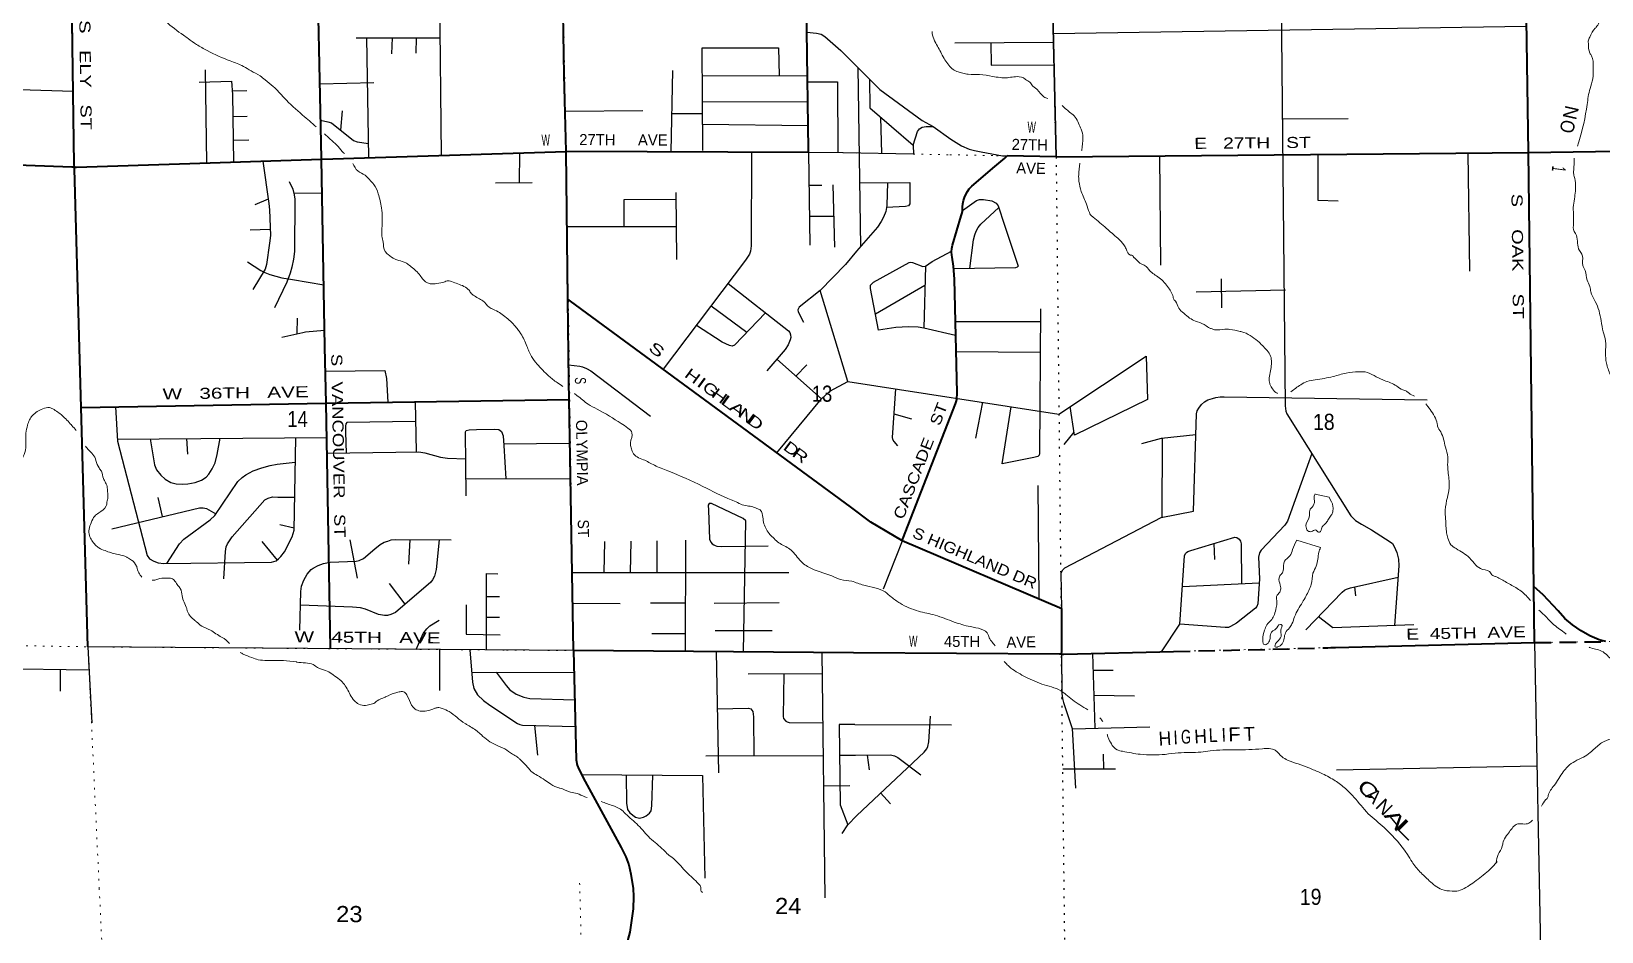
# Model space of a CAD drawing. Header units: feet. Extents: x 245918 to 509309, y -547785 to -360805.
# Drawn here: x 467288 to 484323, y -485445 to -475670 of the extents above; entities that cross this region are included whole.
import ezdxf
from ezdxf.enums import TextEntityAlignment as Align

# ---------------------------------------------------------------- set-up
doc = ezdxf.new("R2010")
doc.units = ezdxf.units.FT
doc.header["$LTSCALE"] = 60
doc.linetypes.add('DOTTED', pattern=[1.5, 0.3, -1.2])
doc.linetypes.add('MEDIUM_DASHED', pattern=[4.5, 3, -1.5])
for name, color, linetype, lineweight in [('26', 7, 'Continuous', 40), ('27', 7, 'Continuous', 13), ('29', 7, 'Continuous', 25), ('39', 7, 'Continuous', 13), ('53', 7, 'DOTTED', 40), ('6', 7, 'DOTTED', 25), ('7', 7, 'DOTTED', 13)]:
    doc.layers.add(name, color=color, linetype=linetype, lineweight=lineweight)
doc.layers.add('30', color=7, linetype='Continuous')
doc.layers.add('41', color=7, linetype='Continuous')

msp = doc.modelspace()

# ---------------------------------------------------------------- linework, layer by layer
at = {"layer": '26'}
for p, q in [((470435.34, -477059.11), (470435.19, -477051.2)), ((470435.36, -477059.11), (470435.19, -477051.2)), ((470435.34, -477059.11), (470435.36, -477059.11)), ((470435.38, -477060.22), (470435.36, -477059.11)), ((478405.17, -477032.47), (477875.35, -477022.25)), ((478405.17, -477032.47), (483530.73, -476985.19)), ((483596.38, -482306.1), (483530.73, -476985.19)), ((467901.13, -482352.29), (467827.83, -479752.17)), ((470534.22, -482367.94), (470484.68, -479708.58)), ((481435.07, -482361.25), (483595.61, -482306.1))]:
    msp.add_line(p, q, dxfattribs=at)
for points in [[(473089.14, -476974.26), (473089.11, -476971.89), (473068.27, -476145.14), (473040.54, -474348.09)], [(475718.13, -476986.28), (475717.67, -476953.44), (475681.99, -474370.48)], [(483530.73, -476985.19), (483490.06, -474337.08), (483489.71, -474314.1)], [(467754.32, -477144.83), (467753.16, -477115.07), (467728.62, -475306.75), (467717.92, -474478.92)], [(470435.19, -477051.2), (470381.18, -474498.07), (470379.4, -474414.19)], [(467754.32, -477144.83), (467728.5, -477143.9), (463452.74, -476989.57), (463451.99, -476989.52), (463429.92, -476986.83), (463408.24, -476981.86), (463387.21, -476974.64), (463367.04, -476965.27), (463355.19, -476958.17), (463347.97, -476953.84), (463315.8, -476927.09)], [(483530.73, -476985.19), (485707.23, -476953)], [(467754.32, -477144.83), (467778.5, -477144.06), (469007.78, -477104.75), (470435.34, -477059.11)], [(470484.68, -479708.58), (470473.25, -479094.76), (470435.34, -477059.11)], [(470435.36, -477059.11), (470442.74, -477058.87), (473089.14, -476974.26)], [(475718.13, -476986.28), (473094.65, -476974.08), (473089.14, -476974.26)], [(476172.75, -480833.66), (473137.95, -478598.75), (473108.25, -478576.88), (473089.14, -476974.26)], [(476734.63, -481201.18), (476743.01, -481179.64), (477312.59, -479715.69), (477322.36, -479690.6), (477326.7, -479665.69), (477329.01, -479650.44), (477329.34, -479643.25), (477330.46, -479618.54), (477329.87, -479593.25), (477301.07, -478360.49), (477291.32, -478220.66), (477275.64, -478122.86), (477272.84, -478099.92), (477271.54, -478063.49), (477274.06, -478027.12), (477280.36, -477991.21), (477376.05, -477673.01), (477383.03, -477650.29), (477387.84, -477626.05), (477390.09, -477601.44), (477389.75, -477576.73), (477393.17, -477541.53), (477400.24, -477506.88), (477410.9, -477473.16), (477425.03, -477440.74), (477442.46, -477409.98), (477463.02, -477381.2), (477486.47, -477354.73), (477491.08, -477350.14), (477741.7, -477136.29), (477848.1, -477045.5), (477875.35, -477022.25)], [(467827.83, -479752.17), (467754.89, -477165.07), (467754.32, -477144.83)], [(473122.25, -479665.31), (473118.98, -479476.48), (473108.25, -478576.88)], [(467827.83, -479752.17), (470484.68, -479708.58), (473122.25, -479665.31)], [(476205.45, -482418.13), (473169.46, -482392.98), (473122.25, -479665.31)], [(476734.63, -481201.18), (476730.98, -481199.63), (476394.82, -480997.87), (476172.75, -480833.66)], [(478463.49, -482431.76), (478465.57, -482398.65), (478465.57, -481939.42), (476734.63, -481201.18)], [(484367.92, -482295.69), (484297.71, -482274.84), (484196.03, -482231.87), (484099.4, -482178.5), (484008.88, -482115.33), (483925.45, -482043.03), (483850.04, -481962.42), (483689.33, -481789.42), (483588.88, -481697.95)], [(473169.46, -482392.98), (473198.33, -483578.76), (473209.17, -483635.8), (473227.34, -483681.21), (473295.85, -483815.99), (473685.78, -484530.31), (473736.67, -484630.89), (473769.64, -484719.19), (473792.83, -484819.74), (473817.94, -484974.93), (473820.96, -485063.54), (473815.7, -485196.88), (473781.9, -485449.34), (473695.98, -485759.63), (473661.97, -485860.97), (473374.09, -486501.61), (473319.86, -486589.95), (473245.49, -486677.28), (472423.99, -487362.63), (472312.82, -487498.57), (472232.53, -487640.7), (472176.94, -487782.82), (472156.89, -487864.92)], [(478463.49, -482431.76), (478490.57, -482431.14), (479678.33, -482403.88)], [(481326.88, -482363.59), (481351.88, -482363.05), (481435.07, -482361.25)], [(478463.49, -482431.76), (478440.57, -482431.62), (476205.45, -482418.13)]]:
    msp.add_lwpolyline(points, dxfattribs=at)
at = {"layer": '26', "lineweight": 35}
for points in [[(478405.17, -477032.47), (478387.36, -476248.2), (478345.2, -474391.36)], [(481435.07, -482361.25), (481385.07, -482360.98), (481351.88, -482361.69), (481326.88, -482363.59)]]:
    msp.add_lwpolyline(points, dxfattribs=at)
at = {"layer": '29'}
for p, q in [((471630.07, -467795.58), (471735.38, -477017.54)), ((470811.02, -475740.55), (471720.78, -475738.97)), ((470949.11, -477041.29), (470926.81, -475740.35)), ((471200.6, -475739.87), (471195.92, -475914.32)), ((471462.85, -475739.42), (471458.43, -475907.58)), ((478374.74, -475692.42), (483509.68, -475614.89)), ((477305.55, -475793.08), (478376.84, -475789.06)), ((469191.26, -477098.88), (469176.95, -476088.15)), ((474242.79, -476094.9), (474226.9, -476979.35)), ((476255.41, -476063), (476281.96, -478008.99)), ((466333.67, -476275.31), (467744.42, -476319.87)), ((470418.04, -476240.26), (471002.95, -476224.12)), ((474567.21, -476152.35), (475706.56, -476148.91)), ((475707.53, -476219.47), (476032, -476218.49)), ((476032, -476218.49), (476036.82, -476987.62)), ((469466.35, -476313.98), (469624.22, -476311.67)), ((474568.96, -476430.55), (475710.51, -476435.17)), ((469472.73, -476594.44), (469630.95, -476590.04)), ((470644.55, -476743.84), (470664.89, -476534.41)), ((473078.14, -476536.75), (473921.44, -476529.88)), ((474234.38, -476563.13), (474563.82, -476562.67)), ((476499.06, -476601), (476510.54, -476995.91)), ((480870.1, -476620.08), (481573.43, -476614.96)), ((474570.5, -476676.59), (475714.05, -476691.1)), ((469476.84, -476850.59), (469648.9, -476845.97)), ((472582.54, -476990.46), (472578.41, -477314.56)), ((476093.39, -476987.86), (475718.13, -476986.28)), ((475718.13, -476986.28), (475733.81, -477990.87)), ((476857.55, -477002.61), (476093.39, -476987.86)), ((479525.94, -477022.13), (479537.25, -478209.67)), ((482871.37, -476991.27), (482890.66, -478273.89)), ((470133.74, -477423.08), (470442.19, -477426.82)), ((472719.4, -477312.9), (472323.93, -477317.55)), ((474281.01, -477420.66), (474285.47, -478148.27)), ((475723.65, -477339.83), (475861.7, -477339.83)), ((475982.56, -477337.27), (476000.4, -478014.19)), ((469857.5, -477491.59), (469713, -477555.02)), ((473098.86, -477789.44), (474283.27, -477789.87)), ((475728.91, -477676.73), (475991.48, -477675.82)), ((469878.54, -477821.47), (469661.02, -477827.67)), ((476987.2, -478218.83), (476970.65, -478893.81)), ((476144.61, -479469.87), (475844.39, -478482.61)), ((476445.27, -478738.54), (476982.13, -478425.81)), ((480892.74, -478480.69), (479924.47, -478501.27)), ((480201.45, -478672.45), (480200.26, -478357.59)), ((474662.59, -478650.85), (475051.35, -478935.58)), ((470172.75, -478952.2), (470175.98, -478784.28)), ((477311.81, -478820.36), (478233.73, -478819.17)), ((477319.39, -479144.78), (478231.61, -479152.66)), ((475375.17, -479230.85), (475861.6, -479660.7)), ((475581.34, -479413.04), (475702.22, -479291.69)), ((471451.74, -479692.72), (471461.44, -480233.02)), ((476644.59, -479824.14), (476835.14, -479878.67)), ((477606.49, -479697.1), (477531.29, -480085.82)), ((478598.7, -480021.9), (478490.32, -480156.35)), ((468219.92, -480097.31), (470491.58, -480078.79)), ((468970.67, -480091.19), (468980.4, -480259.26)), ((472413.56, -480147.23), (473123.26, -480139.32)), ((479556.15, -480944.92), (479559.81, -480085.51)), ((472003.53, -480529.96), (473137.1, -480523.56)), ((478208.14, -480602.38), (478217.14, -481833.47)), ((468661.27, -480730.25), (468708.71, -480938.86)), ((469983.24, -481023.73), (470139.11, -481059.67)), ((469789.56, -481209.46), (469955.04, -481409.71)), ((470741.76, -481189.69), (470821.91, -481607.39)), ((471395.5, -481187.37), (471379.63, -481454.72)), ((473504.7, -481207.93), (473498.17, -481546.16)), ((473789.65, -481203.44), (473782.99, -481546.27)), ((474073.45, -481201.19), (474074.26, -481546.38)), ((474385.59, -481194.44), (474381.7, -482403.02)), ((476733.28, -481204.64), (476530.56, -481725.67)), ((480115.05, -481230.62), (480124.34, -481403.4)), ((473154.8, -481546.03), (475504.95, -481546.92)), ((471170.21, -481666.6), (471340.72, -481889.9)), ((479775.91, -481697.59), (480608.85, -481656.81)), ((481640.98, -481702.11), (481651.37, -481800.4)), ((472226.33, -481806.38), (472367.15, -481807.33)), ((473160.55, -481877.97), (473674.09, -481883.67)), ((474004.62, -481875.69), (474383.1, -481874.69)), ((474696.51, -481878.06), (475400.28, -481872.32)), ((472225.53, -482029.62), (472365.37, -482029.17)), ((474020.62, -482207.84), (474382.33, -482207.02)), ((474706.32, -482174.22), (475325.45, -482175.51)), ((467901.13, -482352.29), (467944.83, -483179.04)), ((471715.64, -482381.75), (471714.28, -482827.14)), ((474716.77, -482405.8), (474741.84, -483719.23)), ((483596.38, -482306.1), (483698.67, -487647.66)), ((467914.61, -482607.27), (465233.24, -482559.71)), ((475865, -482415.31), (475897.5, -485076.96)), ((478798.78, -482424.07), (478826.52, -483235.68)), ((467601.19, -482601.71), (467601.55, -482833.32)), ((472063.97, -482626.28), (473175.25, -482630.71)), ((475065.15, -482645.7), (475867.78, -482643.1)), ((478805.02, -482606.59), (479025.06, -482606.99)), ((478814.25, -482876.85), (479254.92, -482885.92)), ((472747.99, -483205.96), (472778.35, -483529.06)), ((476221.48, -483194.79), (477270.75, -483198.73)), ((478581.12, -483242.26), (479422.44, -483219.69)), ((474603.5, -483534.2), (475878.63, -483531.78)), ((476054.43, -483529.22), (476228.38, -483529.22)), ((476354.75, -483528.43), (476377.13, -483686.29)), ((478914.6, -483518.28), (478920.43, -483677.72)), ((478477.76, -483677.91), (479049.73, -483677.66)), ((481445.81, -483686.63), (483622, -483643.72)), ((475882.64, -483860.06), (476166.22, -483857.75)), ((476499.62, -483937.95), (476610.11, -484058.85))]:
    msp.add_line(p, q, dxfattribs=at)
for points in [[(480810.09, -471687.96), (480890.84, -479734.23), (480898.99, -479793.33), (480909.08, -479823.24), (481601.62, -480928.46), (481651.52, -480981.45), (481719.75, -481022.21), (481825.8, -481081.68), (482029.41, -481210.79), (482052.74, -481232.12), (482073.1, -481262.69), (482099.65, -481329.16), (482117.91, -481399.23), (482124.77, -481472.64), (482076.87, -482120.6)], [(475700.04, -475677.26), (475806.07, -475689.67), (475857.2, -475701.64), (475897.44, -475725.59), (476070.51, -475878.94)], [(474572.3, -476964.94), (474565.31, -475848.06), (475394.99, -475849.22), (475402.33, -476149.83)], [(476070.51, -475878.94), (476492.93, -476299.45), (476953.38, -476639.29), (477072.16, -476704.36), (477261.81, -476840.48), (477379.09, -476913.2), (477462.9, -476948.02), (477519.05, -476964.79), (477590.26, -476979.53), (477822.04, -477021.22), (477875.35, -477022.25)], [(477696.97, -475791.61), (477701.98, -476037.31), (478382.44, -476034.75)], [(469108.2, -476220.82), (469460.03, -476209.95), (469468.9, -476356), (469480.68, -477089.63)], [(476381.88, -476188.91), (476383.82, -476501.97), (476853.56, -476905.63), (476857.55, -477002.61)], [(470426.39, -476635.3), (470502.61, -476650.66), (470542.43, -476663.51), (470784.19, -476853.7), (470821.22, -476870.67), (470946.47, -476887)], [(476853.56, -476905.63), (476902.73, -476758.41), (476923.42, -476728), (476951.84, -476709.27), (476993.58, -476701.9), (477069.68, -476703)], [(469799.58, -477079.44), (469863.99, -477537.77), (469869.9, -477607.02), (469881.12, -477885.4), (469872.65, -477968.06), (469838.49, -478201.94), (469822.74, -478252.71), (469688.92, -478471.98)], [(475101.31, -476983.41), (475095.7, -477999.55), (475089.87, -478058.23), (475078.65, -478087.41), (475037.02, -478154.16), (474143.59, -479339.33)], [(481244.75, -477006.28), (481243.85, -477501.57), (481464.59, -477510.19)], [(470083.18, -477299.79), (470123.44, -477384.77), (470139.76, -477445.45), (470145.88, -477490.28), (470141.39, -478060.5), (470130.21, -478142.11), (470113.34, -478228.87), (470095.39, -478296.22), (470058.22, -478392.91), (469924.77, -478672.23)], [(476576.85, -477312.12), (476566.98, -477560.3), (476557.73, -477626.93), (476533.18, -477688.36), (476508.62, -477735.04), (476466.54, -477796.64), (476241.29, -478055.78), (476118.45, -478201.98)], [(476272.47, -477313.25), (476819.24, -477311.22), (476819.14, -477542.65), (476803.28, -477565.51), (476770.04, -477571.76), (476566.13, -477581.68)], [(473718.71, -477789.67), (473720.09, -477496.98), (474281.45, -477492.41)], [(477389.82, -477616.06), (477539.93, -477506.55), (477574.36, -477494.07), (477616.05, -477494.27), (477709.36, -477511.47), (477756.14, -477534.02), (477778.11, -477563.06), (477846.65, -477774.1), (477995.13, -478218.96), (477984.37, -478231.34), (477964.73, -478236.25), (477295.46, -478246.5)], [(477470.31, -478243.82), (477510.4, -477931.72), (477522.74, -477877.55), (477537.47, -477840.69), (477559.57, -477798.93), (477588.38, -477761.91), (477784.41, -477582.45)], [(477315.33, -478970.9), (476968.62, -478891.86), (476907.64, -478881.18), (476804.51, -478878.73), (476667, -478886.1), (476479.95, -478914.79), (476390.97, -478462.6), (476391.99, -478426.66), (476406.72, -478409.46), (476425.32, -478393.8), (476810.57, -478179.1), (476829.06, -478176.05), (476846.25, -478180.97), (476960.63, -478223.77), (476988.67, -478217.82), (477058.92, -478169.55), (477271.34, -478057.94)], [(469633.36, -478172.18), (469775.67, -478267.04), (469820.97, -478288.75), (469875.51, -478309.69), (470005.64, -478345.61), (470119.67, -478364.39), (470460.75, -478423.8)], [(476118.45, -478201.98), (475844.39, -478482.61), (475616.79, -478665.86), (475602.55, -478693.55), (475607.04, -478716), (475665.51, -478825.6)], [(474845.69, -478407.97), (475501.09, -478921.02), (475515.04, -478938.26), (475524.02, -478965.2), (475528.51, -478994.38), (475519.61, -479020.95), (475499.34, -479072.95), (475466.58, -479125.47), (475267.22, -479355.29)], [(475251.57, -478725.7), (474915.57, -479077.92), (474889.05, -479086.42), (474863.25, -479081.94), (474782.48, -479046.02), (474503.52, -478861.87)], [(478234.6, -478681.75), (478224.6, -480255.01), (478220.35, -480270.19), (478206.09, -480284.45), (478163.99, -480298.52), (477819.77, -480364.96), (477916.76, -479745.33)], [(470006.3, -478991.84), (470232.61, -478937.95), (470262.54, -478933.79), (470469.9, -478914.64)], [(473116.76, -479290.15), (473237.7, -479306.43), (473266.87, -479313.17), (473308.73, -479329.22), (473356.61, -479355.82), (474003.86, -479847.99)], [(476144.61, -479469.87), (478433.42, -479825.64), (479380.81, -479196.12), (479397.43, -479666.02), (478603.55, -480055.64), (478558.51, -479742.52)], [(470478.2, -479360.36), (471123.91, -479353.04), (471142.34, -479438.96), (471155.22, -479697.58)], [(475375.09, -480246.24), (475861.6, -479660.7), (475950.08, -479577.82), (476144.61, -479469.87)], [(476663.49, -479550.52), (476627.06, -480077.87), (476629.75, -480099), (476642.99, -480122.44), (476684.75, -480168.53)], [(478465.57, -481939.42), (478460.68, -481547.99), (478476.98, -481515.39), (478501.41, -481495.01), (479543.74, -480947.27), (479895.9, -480880.64), (479927.54, -479823.18), (479936.73, -479791.28), (479953.53, -479762.74), (479982.56, -479723.01), (480013.11, -479693.46), (480051.8, -479672.06), (480100.17, -479656.77), (480139.38, -479645.57), (480185.63, -479638.77)], [(480185.63, -479638.77), (480228.99, -479636.39), (482429.58, -479670.04)], [(468201.25, -479746.04), (468222.04, -480119.31), (468543.95, -481361.74), (468570.8, -481396.51), (468617.91, -481423.45), (468665.04, -481439.16), (468725.4, -481446.33), (469892.36, -481432.81), (469943.95, -481418.96), (469970.87, -481396.51), (469995.55, -481371.82), (470032.82, -481321.57), (470116.71, -481158.54), (470138.69, -481084.51), (470155.85, -480081.53)], [(471455.55, -479904.86), (470709.93, -479916.88), (470698.95, -479932.78), (470694.46, -479955.23), (470694.68, -480021.09), (470701.94, -480248.08)], [(472005.9, -480714.03), (471996.93, -480018.09), (472005.9, -480004.62), (472037.32, -479997.89), (472118, -479991.47), (472317.78, -479988.91), (472358.16, -479991.15), (472389.58, -480013.6), (472405.28, -480062.99), (472415.33, -480165.2), (472435.2, -480527.52)], [(468578.04, -480094.39), (468623.27, -480376.26), (468645.96, -480428.93), (468693.08, -480487.3), (468737.95, -480532.2), (468801.42, -480568.97), (468859.11, -480581.59), (468926.42, -480586.08), (468987, -480581.59), (469063.84, -480566.83), (469135.09, -480541.18), (469184.45, -480509.75), (469213.62, -480478.32), (469249.8, -480419.2), (469283.17, -480354.84), (469304.49, -480262.62), (469337.15, -480088.2)], [(479334.81, -480145.85), (479550.04, -480086.56), (479920.85, -480046.82)], [(468758.02, -481445.95), (468895.04, -481232.77), (468942.13, -481183.24), (469229.32, -480972.21), (469276.83, -480925.4), (469529.02, -480559.04), (469574.85, -480514.24), (469615.24, -480485.05), (469696.01, -480440.15), (469786.54, -480408.81), (469877.75, -480384.03), (469955.27, -480367.41), (470151.27, -480349.2)], [(470494.79, -480251.04), (471491.29, -480236.78), (471558.28, -480244.83), (471728.24, -480294.9), (471802.84, -480303.2), (472000.73, -480312.69)], [(481177.85, -480252.16), (480915.34, -480989.6), (480886.85, -481032.56), (480630.72, -481302.98), (480610.87, -481331.98), (480600.67, -481379.76), (480611.94, -481613.64), (480592.54, -481884.27), (480584.39, -481912.8), (480567.48, -481930.93), (480360.56, -482094.08), (480297.22, -482130.86), (480274.82, -482141.05), (480260.56, -482143.09), (480238.49, -482143.09), (479746.85, -482105.06)], [(468162.39, -481070.6), (469110.41, -480842), (469153.04, -480842.34), (469186.69, -480850.98), (469288.42, -480908.56)], [(469376.58, -481615.17), (469394.61, -481318.77), (469400.97, -481266.3), (469414.43, -481232.63), (469467.16, -481158.04), (469820.53, -480756.83), (469855.31, -480736.49), (469904.67, -480725.26), (469961.49, -480725.66), (470144.83, -480725.87)], [(475012.07, -482408.24), (475038.26, -480985.68), (475009.1, -480958.73), (474665.82, -480797.09), (474640.04, -480797.61), (474632.16, -480812.81), (474632.53, -480867.73), (474643.38, -481183.23), (474660.56, -481215.79), (474674.79, -481232.62), (474690.5, -481246.09), (474706.2, -481250.58), (474724.15, -481259.56), (474770.2, -481262.94), (475281.1, -481254.77)], [(470201.18, -482172.92), (470210.46, -481750.49), (470218.81, -481692.83), (470243.5, -481629.98), (470279.39, -481564.87), (470324.29, -481513.36), (470346.7, -481497.52), (470400.55, -481470.58), (470458.89, -481448.13), (470528.57, -481433.63), (470812.79, -481421.31), (470842.56, -481416.7), (470889.68, -481394.25), (471014.76, -481289.55), (471073.66, -481241.6), (471114.05, -481216.9), (471154.43, -481203.43), (471192.58, -481192.21), (471236.78, -481185.65), (471843.25, -481192.21)], [(471711.4, -481190.78), (471680.21, -481514.32), (471661.51, -481585.08), (471639.07, -481625.49), (471623.4, -481648.89), (471237.45, -481977.95), (471188.22, -482002.74), (471152.19, -482011.62), (471120.78, -482013.87), (471055, -481999.82), (470913.49, -481944.92), (470858.27, -481928.56), (470770.19, -481920.07), (470207.18, -481899.85)], [(479546.65, -482406.9), (479746.85, -482105.06), (479799.6, -481365.3), (479808.43, -481340.13), (479820.65, -481327.9), (479834.91, -481317.71), (479865.81, -481305.64), (480343.38, -481161.9), (480364.43, -481166.9), (480390.91, -481183.21), (480405.17, -481203.59), (480412.58, -481234.26), (480416.5, -481666.23)], [(472224.26, -482385.68), (472227.22, -481557.9), (472349.2, -481558.14)], [(481115.28, -482167.71), (481509.33, -481757.83), (481535.44, -481737.53), (481555.8, -481727.34), (481597.69, -481711.65), (482115.54, -481597.48)], [(472005.91, -481894.89), (472006.68, -482216.25), (472373.88, -482220.41)], [(471461.23, -482379.79), (471536.98, -482206.94), (471576.87, -482155.7), (471611.02, -482123.87), (471711.48, -482062.52)], [(482286.33, -482113.11), (481406.84, -482144.58), (481250.75, -482026.8)], [(473169.46, -482392.98), (469321.25, -482363.26), (467901.13, -482352.29)], [(472046.16, -482384.3), (472072.1, -482736.75), (472089.9, -482806.07), (472128.19, -482873.69), (472192.11, -482935.34), (472262.81, -482985.94), (472563.47, -483183.5), (472588.15, -483194.72), (472617.25, -483202.1), (473189.57, -483219)], [(478463.49, -482431.76), (478468.78, -482858.41), (478473.87, -482912.41), (478486.58, -482956.36), (478580.45, -483240.25), (478616.96, -483885.77)], [(472329.19, -482627.34), (472437.62, -482773.21), (472480.45, -482817.57), (472547.76, -482866.96), (472630.78, -482900.63), (472694.97, -482913.23), (473182.52, -482929.37)], [(475450.84, -482644.55), (475445.5, -483109.41), (475448.87, -483131.86), (475472.43, -483161.04), (475488.13, -483167.78), (475509.83, -483174.52), (475874.3, -483177.03)], [(474728.57, -483024.05), (475068.56, -483019.61), (475093.38, -483025.79), (475113.44, -483053.29), (475121.76, -483113.63), (475126.13, -483533.21)], [(476221.48, -483194.79), (476050.16, -483196.49), (476062.17, -484068.77), (476147.02, -484284.26)], [(476241.87, -484182.87), (476973.41, -483496.27), (477003.81, -483458.86), (477014.14, -483435.13), (477024.32, -483382.14), (477043.44, -483103.66)], [(476228.38, -483529.22), (476608.86, -483526.84), (476651.92, -483537.49), (476688.28, -483555.37), (476936.69, -483740.68)], [(473257.3, -483740.16), (474569.07, -483750.67), (474595.92, -484863.38)], [(473739.16, -483744.02), (473745.86, -484049.62), (473754.89, -484119.65), (473779.57, -484153.33), (473842.39, -484202.71), (473885.02, -484211.69), (473927.74, -484202.27), (473956.82, -484187), (473992.72, -484160.06), (474010.67, -484133.12), (474020.4, -484077.41), (474031.17, -483746.36)], [(476083.99, -484378.85), (476147.02, -484284.26), (476241.87, -484182.87)]]:
    msp.add_lwpolyline(points, dxfattribs=at)
at = {"layer": '39'}
for p, q in [((481216.29, -480693.08), (481366.1, -480727.86)), ((481015.54, -481194.36), (481274.58, -481275.27)), ((469407.71, -482288.05), (469437.66, -482314.67))]:
    msp.add_line(p, q, dxfattribs=at)
for points in [[(484117.01, -474934.61), (484174.37, -475153.24), (484198.65, -475209.26), (484255.41, -475367.39), (484283.68, -475417.38), (484307.91, -475461.38), (484294.35, -475575.7), (484262.48, -475625.96), (484254.5, -475634.02), (484194.77, -475732.51), (484178.91, -475774.67), (484179.02, -475800.73), (484195.48, -475904.9), (484213.64, -475934.9), (484232.18, -476059.11), (484226.69, -476185.43), (484197.06, -476291.81), (484165.69, -476464.35), (484077.16, -476869.68), (484063.02, -476915.83)], [(468470.57, -475329.53), (468514.67, -475379.92), (468555.43, -475407.02), (468643.6, -475487.14), (468733.34, -475549.18), (468745.66, -475560.92), (468939.83, -475712.71), (468990.84, -475749.09)], [(468990.84, -475749.09), (469078.6, -475811.69), (469196.54, -475879.07), (469445.96, -475991.45), (469589.79, -476050.2), (469671.18, -476098.4), (469768.79, -476154.23), (469823.97, -476197.03), (469911.9, -476267.14), (470031.22, -476392.64), (470230.22, -476578.41), (470379.24, -476707.09)], [(477059.35, -475670.18), (477061.08, -475692.18), (477086.71, -475771.91), (477090.89, -475779.85), (477161.7, -475912.85), (477199.13, -475980.3), (477242.37, -476037.62), (477287.39, -476082.86), (477342.08, -476109.85), (477392.48, -476122.89), (477450.89, -476135.78), (477575.32, -476139.32), (477716.1, -476158.59), (477876.85, -476173.46), (477910.85, -476168.77), (477982.91, -476161.32), (478067.67, -476187.73), (478073.8, -476193.63), (478120.47, -476220.78), (478149.37, -476262.33), (478177.87, -476283.83), (478255.68, -476364.53), (478292.32, -476391.88), (478313.9, -476399.03)], [(478470.65, -476474.96), (478564.33, -476556.99), (478613.32, -476600.15), (478648.75, -476667.65), (478678.12, -476733.26), (478695.86, -476819.17), (478682.58, -476959.85), (478682.3, -476962.15)], [(470467.93, -476783.91), (470531.31, -476839.96), (470660.85, -476973.24), (470667.06, -476981.12), (470684.05, -476997.38)], [(470774.72, -477104.45), (470830.38, -477185.78), (470907.72, -477232.07), (470954.97, -477279.07), (471002.36, -477332.08), (471050.9, -477433.2), (471086.63, -477586.76), (471091.89, -477809.2), (471091.89, -477893.42), (471103.43, -477957.32), (471125.9, -478059.05), (471158.79, -478092.36), (471234.2, -478142.71), (471272.67, -478157.83), (471349.49, -478182.07), (471386.19, -478207.27), (471396.4, -478215.05), (471494.88, -478306.96), (471577.26, -478397.24), (471615.67, -478410.36), (471687.86, -478408.65), (471773.64, -478388.57), (471797.52, -478379.98), (471845.82, -478386.86), (471914.61, -478411.29), (472036.61, -478480.58), (472062.08, -478521.07)], [(478662.49, -477100.39), (478649.77, -477229.29), (478653.16, -477299.43), (478677.35, -477407.26), (478734.24, -477546.56), (478766.14, -477638.19), (478778.63, -477662.02), (478807.22, -477687.52), (478950, -477809.06), (479074.48, -477916.91), (479140.05, -477987.82), (479164.98, -478031.47), (479212.44, -478098.73), (479236.57, -478102.26), (479249.07, -478126.08), (479255.17, -478129.97), (479314.42, -478184.96), (479399.72, -478239.43), (479410.07, -478255.27), (479507.88, -478333.57), (479565.01, -478382.58), (479614.31, -478441.79), (479674.65, -478552.92), (479685.35, -478586.81), (479699.67, -478600.56), (479735.21, -478674.08), (479790.48, -478731.15), (479853.7, -478784.05)], [(484026.81, -477048.06), (484020.28, -477176.64), (484020.45, -477220.75), (484032.68, -477268.8), (484033.42, -477449.22), (484031.49, -477467.27), (484017.83, -477557.54), (484018.63, -477756), (484025, -477842.18), (484041.13, -477866.16), (484073.87, -478030.4), (484116.29, -478110.41), (484118.7, -478210.62), (484142.97, -478264.64), (484167.46, -478372.79), (484195.79, -478438.83), (484206.06, -478498.92), (484246.51, -478588.96), (484254.59, -478602.95), (484317.58, -478813.17), (484340.1, -478931.35), (484366.56, -479029.46), (484365.1, -479161.77), (484375.57, -479271.98), (484414.16, -479396.1)], [(472055.88, -478516.42), (472161.63, -478581.09), (472187.26, -478595.53), (472253.68, -478665.16), (472300.77, -478688.1), (472426.07, -478766.35), (472539.92, -478873.95), (472573.33, -478917.3), (472598.49, -478953.81), (472663.39, -479086.67), (472712.63, -479198.85), (472775.34, -479282.61), (472901.86, -479411.99), (472991.6, -479484.07), (473055.38, -479524.56)], [(479853.7, -478784.05), (479916.48, -478814.9), (480009.5, -478853.18), (480058.24, -478884.31), (480088.59, -478897.75), (480124.92, -478909.06), (480235.14, -478904.87), (480289.32, -478905.8), (480400.06, -478927.67), (480442.4, -478938.87), (480531.6, -478987.25), (480606.93, -479043.92), (480654.02, -479093.14), (480705.25, -479148.29), (480736.59, -479211.86), (480740.01, -479284), (480731.41, -479356.39), (480716.87, -479432.9), (480722.06, -479492.97), (480724.22, -479500.95), (480753.32, -479552.53), (480802.38, -479599.69), (480807.84, -479603.03)], [(480952.4, -479582.85), (481059.27, -479506.34), (481126.77, -479470.91), (481216.67, -479453.08), (481410.51, -479417.13), (481552.19, -479380.23), (481686.27, -479365.53), (481758.53, -479368.11), (481948.77, -479454.61), (481964.92, -479460.31), (482098.47, -479519.84), (482167.5, -479562.6), (482207.92, -479577.85), (482234.41, -479599.39), (482292.62, -479630.93)], [(473180.25, -479602.24), (473188.81, -479608.74), (473206.34, -479622.36), (473327.98, -479716.74), (473426.43, -479772.56), (473686.04, -479925.82), (473760.11, -479977.21), (473803.8, -480027.33), (473787.27, -480139.07), (473793.56, -480190.08), (473811.97, -480240.8), (473858.7, -480290.84), (473927.18, -480320.3), (474047.01, -480381.62), (474192.11, -480442.33), (474573.48, -480610.73), (474881.47, -480756.81), (474898.82, -480763.43), (475035.72, -480819.32), (475100.69, -480828.79), (475158.87, -480850.47), (475193.65, -480866.69), (475215.84, -480906.28), (475227.74, -480980.23), (475247.62, -481049.97), (475281.39, -481108.35), (475321.93, -481153.52), (475425.18, -481240.32), (475487.67, -481272.93), (475542.25, -481313.75), (475652.5, -481439.51), (475708.09, -481479.3), (475722.45, -481487.99), (475970.53, -481582.34), (476067.58, -481622.14), (476188.89, -481638.78)], [(464422.85, -480524.79), (464488.06, -480502.15), (464539.04, -480476.85), (464612.91, -480478.07), (464619, -480478.93), (464723.71, -480500.48), (464785.72, -480513.03), (464870.74, -480515), (465020.43, -480472.27), (465119.39, -480464.87), (465204.7, -480478.87), (465333.34, -480527.93), (465367.14, -480545.17), (465434.3, -480603.75), (465468.56, -480640.04), (465515.05, -480722.18), (465586.57, -480835.83), (465623.07, -480881.09), (465679.57, -480916.84), (465684.67, -480918.73), (465780.23, -480938.5), (465840.89, -480937.04), (465894.79, -480906.65), (465951.37, -480862.15), (466002, -480821.8), (466012.54, -480797.48), (466047.01, -480758.53), (466108.24, -480696.86), (466164.56, -480683.47), (466299.24, -480689.25), (466403.23, -480722.87), (466429.06, -480745.31), (466550.46, -480829.67), (466557.58, -480831.5), (466703.17, -480912.27), (466784.94, -480947.41), (466836.84, -480960.2), (466965.26, -480958.12), (467061.76, -480890.59), (467069.46, -480874.35), (467075.93, -480849.11), (467063.61, -480799.26), (467048.85, -480774.54), (467012.11, -480719.24), (466992.69, -480668.54), (466989.62, -480625.48), (466999.59, -480577.09), (467029.98, -480537.24), (467035.8, -480527.07), (467111.88, -480409.87), (467186.33, -480308.77), (467222.6, -480218.61), (467226.73, -480096.12), (467229.25, -480032.87), (467246.39, -479946.18), (467267.23, -479887.5), (467300.52, -479841.55), (467352.08, -479798.18), (467411.08, -479769.67), (467485.58, -479754.84), (467520.31, -479769.04), (467623.22, -479841.81), (467721.75, -479942.77), (467726.95, -479948.66), (467774.21, -480002.87)], [(482414.34, -479712.99), (482462.5, -479775.4), (482539.8, -479932.34), (482544.29, -479956.31), (482577.62, -480019.84), (482628.97, -480183.31), (482653.19, -480293.15), (482652.73, -480371.38), (482653.08, -480389.44), (482668.27, -480549.6), (482667.84, -480629.85), (482649.76, -480730.5), (482626.37, -480867.36), (482630.31, -480965.57), (482641.29, -481115.8), (482654.42, -481171.7), (482687.92, -481243.24), (482744.92, -481286.25), (482891.32, -481387.65), (482959.02, -481464.53), (483032.14, -481511.23), (483121.22, -481553.59), (483123.38, -481561.58), (483172.05, -481588.69), (483182.16, -481592.5), (483289.64, -481652.55), (483405.25, -481718.46), (483515.32, -481808.55), (483551.21, -481850.65)], [(467876.02, -480173.8), (467910.47, -480218.11), (467956.06, -480263.15), (467989.02, -480329.57), (468022.31, -480410.03), (468047.47, -480446.54), (468069.59, -480525.26), (468093.96, -480570.82), (468111.49, -480626.57), (468115.92, -480684.65), (468116.28, -480741.82), (468105.45, -480796.26), (468105.6, -480802.27), (468100.02, -480822.47), (468018.9, -480898.65), (467975.24, -480933.8), (467936.49, -481004.96), (467913.92, -481075.73), (467918.57, -481142.82), (467981.73, -481245.63), (468020.98, -481278.8), (468087.44, -481308.3), (468212.78, -481346.41), (468302.35, -481369.33), (468328.99, -481383.74), (468373.12, -481409.77), (468429.38, -481477.62), (468431.54, -481483.59), (468452.35, -481549.3), (468487.6, -481595.4)], [(481366.1, -480727.86), (481408.17, -480827.31), (481405.34, -480887.55), (481390.01, -480923.96), (481358.77, -480966.7), (481335.45, -481005.28), (481303.93, -481033.98), (481284.59, -481070.47), (481275.11, -481098.75), (481263.29, -481109.01), (481243.12, -481103.39), (481218.63, -481081.81), (481196.73, -481090.26), (481176.88, -481100.69), (481136.63, -481093.46), (481115.47, -481037.72), (481115.35, -481031.7), (481155.45, -480928.61), (481156.34, -480872.42), (481193.45, -480821.55), (481206.77, -480785.18), (481205.43, -480717), (481214.98, -480692.75)], [(481274.58, -481275.27), (481255.52, -481325.8), (481244.95, -481400.22), (481226.36, -481474.8), (481191.81, -481553.72), (481172.12, -481674.46), (481147.33, -481739.14), (481077.67, -481868.9), (480992.49, -482025.04), (480963.92, -482101.82), (480936.73, -482146.49), (480893.68, -482201.5), (480878.79, -482259.96), (480857.87, -482318.56), (480844.16, -482334.87), (480808.43, -482353.63), (480802.45, -482355.76), (480780.36, -482354.19), (480780.01, -482336.15), (480817.07, -482283.26), (480848.05, -482226.48), (480842.97, -482172.42), (480851.81, -482112.07), (480837.7, -482108.34), (480786.6, -482161.5), (480756.88, -482180.15), (480733.38, -482208.7), (480726.38, -482260.99), (480705.31, -482311.55), (480661.53, -482328.46), (480651.26, -482316.64), (480648.98, -482302.64), (480646.43, -482274.61), (480666.46, -482171.91), (480691.39, -482113.25), (480744.37, -482054.03), (480773.42, -482001.3), (480792.01, -481926.72), (480800.85, -481866.36), (480797.62, -481804.24), (480830.79, -481757.45), (480841.91, -481711.1), (480837.32, -481681.1), (480823.75, -481603.14), (480849.02, -481562.52), (480854.92, -481556.39), (480868.4, -481528.04), (480882.35, -481421.45), (480941.39, -481364.12), (480970.16, -481297.35), (481016.27, -481194.14)], [(468598.02, -481629.72), (468617.14, -481629.6), (468637.24, -481624.11), (468726.83, -481605.9), (468785.52, -481606.49), (468808.84, -481608.94), (468846.01, -481640.15), (468876.46, -481686.56), (468903.55, -481719.01), (468922.66, -481798.81), (468973.56, -481938.02), (468982.42, -481969.91), (469014.02, -482022.32), (469061.62, -482066.32), (469072.98, -482076.07), (469137.95, -482127.67), (469231.06, -482171.58), (469351.25, -482247.94), (469378.9, -482262.32), (469407.56, -482287.92)], [(476188.89, -481638.78), (476318.86, -481682.32), (476549.27, -481757.04), (476618.35, -481811.55), (476712.03, -481879.53), (476912.36, -481965), (477091.45, -482008.85), (477300.59, -482083.08), (477474.78, -482133.07), (477668.12, -482222.73), (477673.55, -482238.65), (477745.62, -482340.1)], [(483641.57, -481952.71), (483701.74, -482007.45), (483806.12, -482113.7), (483930.3, -482207.52), (483937.31, -482213.37)], [(469553.93, -482412.6), (469587.32, -482431.86), (469679.23, -482467.76), (469749.61, -482492.15), (469843.87, -482499.92), (470021.93, -482500.65), (470162.91, -482516.32), (470167.99, -482517.2), (470262.32, -482527.97), (470345.66, -482544.02), (470393.01, -482578), (470480.72, -482607.99), (470546.39, -482646.53), (470672.21, -482746.84), (470748.07, -482872.4), (470793.16, -482938.53), (470839.52, -482973.53), (470914.71, -482987.77), (470973.09, -482975.33), (471004.24, -482966.56), (471037.99, -482939.67), (471123, -482899.5), (471130.01, -482896.33), (471241.18, -482850.52), (471289.47, -482839.32), (471335.11, -482844.25), (471366.43, -482884.63), (471413.37, -482985.82), (471432.17, -483010.44), (471475.38, -483040.51), (471541.4, -483051.95), (471576.72, -483048.1), (471664.05, -483019.92), (471698.25, -483012.07), (471746.03, -483021.96), (471819.67, -483055.29), (471992.72, -483184.56), (472009.13, -483194.19), (472123.18, -483267.68), (472169.69, -483308.71), (472325.04, -483417.32), (472423.21, -483461.1), (472508.51, -483517.24), (472558.83, -483548.13), (472582.61, -483568.63), (472628.12, -483611.67), (472683.25, -483674.55), (472716.62, -483709.17), (472778.12, -483749.51), (472859.26, -483800.72), (472925.07, -483845.28), (473011.99, -483884.32), (473020.13, -483886.14), (473135.48, -483929.51), (473208.7, -483945.8), (473292.47, -483979.91), (473316.97, -483987.43)], [(484188.67, -482357.38), (484192, -482358.79), (484321.14, -482398.35), (484386.27, -482447.21), (484433.41, -482498.43), (484441.63, -482508.3), (484545.84, -482606.53), (484678.49, -482722.24), (484745.75, -482777.08), (484788.12, -482790.28), (484842.34, -482793.22), (484908.18, -482775.87), (484970.05, -482760.6), (485040.5, -482773.24), (485109.37, -482807.98), (485158.47, -482857.16), (485218.74, -482964.28), (485227.35, -482994.2), (485217.49, -483104.72), (485214.1, -483136.88), (485239.28, -483169.5), (485281, -483196.04), (485298.06, -483211.22), (485323.16, -483277.13)], [(477842.39, -482511.02), (477874.16, -482546.81), (477915.49, -482582.94), (478075.63, -482680.41), (478275.93, -482764.89), (478479.14, -482844.27), (478509.05, -482868.64), (478582.3, -482928.07), (478747.73, -483035.46)], [(478878.55, -483123.54), (478904.37, -483155.08), (478910.23, -483164.54)], [(483672.08, -484080.67), (483718.29, -484011.26), (483739.94, -483984.89), (483743.68, -483966.78), (483808.19, -483857.58), (483906.19, -483709.81), (483957.42, -483650.93), (484032.75, -483595.72), (484126.26, -483550.27), (484199.68, -483501.1), (484298.54, -483411.46), (484350.16, -483378.64), (484451.92, -483349.12), (484543.98, -483341.79), (484686.17, -483335.76), (484694.18, -483335.64), (484770.34, -483336.56), (484826.24, -483321.72), (484860.02, -483303.2), (484938.39, -483181.77), (484981.21, -483096.94)], [(478957.97, -483299.08), (478970.47, -483338.07), (479004.45, -483405.47), (479014.97, -483422.27), (479065.67, -483469.21), (479125.77, -483486.82), (479317.74, -483519.33), (479589.85, -483519.83), (479730.1, -483504.43), (479857.45, -483500.36), (479976.68, -483494.5), (480077.48, -483480.05), (480350.42, -483472.49), (480643.46, -483459.44), (480782.42, -483475.17), (480855.98, -483547.64), (480916.47, -483581.3), (481146.1, -483666.08), (481166.54, -483674.61), (481278.97, -483723.08), (481416.3, -483797.03), (481530.53, -483878.55), (481635.24, -483984.38), (481790.29, -484165.24)], [(473471.04, -484032.34), (473592.17, -484076.02), (473679.09, -484115.06), (473732.87, -484163.93), (473872.48, -484290.98), (473999.2, -484428.37), (474146.97, -484558.24), (474194.67, -484607.25), (474253.41, -484651.98), (474377.91, -484781.41), (474512.54, -484911.6), (474522.91, -484922.38), (474548.86, -484949.84), (474554.3, -485007.89), (474567.73, -485019.61)], [(481790.29, -484165.24), (481963.84, -484315.56), (482184.16, -484560.06), (482216.62, -484606.44), (482267.15, -484688.48), (482352.65, -484794.77), (482453.09, -484891.67), (482588.89, -484986.73), (482702.63, -485005.06), (482718.82, -485005.68), (482788.39, -484995.99), (482870.32, -484953.9), (482943.98, -484903.98), (483094.83, -484783), (483174.82, -484701.83), (483188.23, -484683.73)], [(483572.24, -484234.64), (483563.43, -484244.06), (483519.77, -484272.76), (483451.65, -484273.73), (483403.63, -484278.42), (483371.9, -484300.94), (483332.52, -484347.62), (483291.25, -484402.34), (483256.2, -484471.01), (483244.86, -484517.3), (483202.12, -484608.15), (483177.61, -484696.59)]]:
    msp.add_spline(points, degree=3, dxfattribs=at)
at = {"layer": '53', "linetype": 'MEDIUM_DASHED'}
for p, q in [((479678.33, -482403.88), (481326.88, -482363.59)), ((483596.38, -482306.88), (484367.92, -482295.69))]:
    msp.add_line(p, q, dxfattribs=at)
at = {"layer": '6'}
for p, q in [((478405.17, -477032.47), (478464.26, -482431.76)), ((478524.74, -487780.42), (478463.49, -482431.76))]:
    msp.add_line(p, q, dxfattribs=at)
msp.add_lwpolyline([(478405.17, -477032.47), (478339.9, -474167.4), (478333.2, -473873.38)], dxfattribs=at)
at = {"layer": '7'}
for p, q in [((467754.32, -477144.83), (467690.24, -471806.31)), ((473051.21, -474908.08), (473089.11, -476971.89)), ((473089.11, -476971.89), (473169.46, -482392.98)), ((474393.79, -476980.12), (473094.65, -476974.08)), ((476094.05, -476988.02), (476091.86, -476988.01)), ((477232.3, -477009.84), (476093.39, -476987.86)), ((483530.73, -476985.19), (478405.17, -477032.47)), ((462463.17, -482262.85), (467901.13, -482352.29)), ((468024.7, -484978.68), (467901.13, -482352.29)), ((473169.46, -482392.98), (473200.26, -483560.23)), ((473169.46, -482392.98), (476205.45, -482418.13)), ((478464.26, -482431.76), (476205.45, -482418.13)), ((473200.26, -483560.23), (473202.19, -483633.22)), ((473236.06, -484917.38), (473310.15, -487725.64)), ((468160.67, -487868.49), (468024.7, -484978.68))]:
    msp.add_line(p, q, dxfattribs=at)
for points in [[(478284.32, -471727.83), (483448.74, -471646.3), (483530.73, -476985.19)], [(473094.65, -476974.08), (467754.32, -477144.83), (462318.71, -476943.01)], [(488889.73, -476911.76), (483530.73, -476985.19), (483596.38, -482306.1)], [(478405.17, -477032.47), (477718.89, -477019.23), (477232.3, -477009.84)], [(467901.13, -482352.29), (467796.91, -478661.64), (467789.08, -478382.04), (467754.32, -477144.83)], [(483595.61, -482306.1), (488985.44, -482233.36), (494336.45, -482146.18), (494415.83, -487514.19)], [(467901.13, -482352.29), (472442.18, -482387.36), (473169.46, -482392.98)], [(478463.49, -482431.76), (483596.38, -482306.88), (483698.55, -487648.43)]]:
    msp.add_lwpolyline(points, dxfattribs=at)

# ---------------------------------------------------------------- texts
at = {"layer": '27'}
for s, rotation, width, p in [('S   ELY   ST', 270.778, 1.35, (467807.83, -475549.08)), ('W', 1.831, 0.6, (472824.93, -476911.55)), ('W', 358.895, 0.6, (478093.42, -476769.35)), ('E   27TH   ST', 0.529, 1.3, (479904.2, -476946.2)), ('S    OAK    ST', 270.707, 1.35, (483344.56, -477433.34)), ('S   VANCOUVER   ST', 271.067, 1.25, (470540.39, -479172.37)), ('S', 270.849, 0.7, (473184.2, -479426.77)), ('W   36TH   AVE', 0.94, 1.4, (468712.37, -479667.8)), ('CASCADE   ST', 68.74, 1.2, (476746.22, -480978.32)), ('ST', 270.992, 0.95, (473215.5, -480970.59)), ('S HIGHLAND DR', 336.902, 1.15, (476835.15, -481159.47)), ('W', 359.654, 0.6, (476810.07, -482349.92)), ('E  45TH  AVE', 1.241, 1.3, (482204.12, -482275.89))]:
    msp.add_text(s, height=120, rotation=rotation, dxfattribs=dict(at, width=width)).set_placement(p)
for s, rotation, p in [('27TH', 359.734, (473231.6, -476904.83)), ('AVE', 359.734, (473868.65, -476908.2)), ('27TH', 358.895, (477921.97, -476956.43)), ('AVE', 358.895, (477971.46, -477212.54)), ('OLYMPIA', 270.992, (473196.12, -479888.48)), ('45TH', 359.654, (477188.16, -482352.73)), ('AVE', 1.315, (477867.42, -482364.15))]:
    msp.add_text(s, height=120, rotation=rotation, dxfattribs=at).set_placement(p)
for s, width, p in [('S', 1.5, (474036.78, -479173.73)), ('H', 1.35, (474426.5, -479460.74)), ('I', 1.55, (474523.92, -479532.48)), ('G', 1.3, (474621.74, -479604.52)), ('H', 1.35, (474718.8, -479675.99)), ('L', 1.75, (474816.23, -479747.74)), ('A', 1.55, (474914.04, -479819.77)), ('N', 1.4, (475011.47, -479891.52)), ('D', 1.4, (475108.9, -479963.27)), ('D', 1.4, (475498.63, -480250.27)), ('R', 1.4, (475596.06, -480322.02))]:
    msp.add_text(s, height=120, rotation=323.631, dxfattribs=dict(at, width=width)).set_placement(p, align=Align.CENTER)
at = {"layer": '30', "width": 1.4}
msp.add_text('W   45TH   AVE', height=120, rotation=359.558, dxfattribs=at).set_placement((470142.05, -482303.47))
at = {"layer": '41'}
for s, rotation, p in [('N', 257.26, (483915.65, -476535.44)), ('T', 2.531, (480503.63, -483372.95)), ('A', 315.31, (481799.43, -484021.77)), ('N', 314.898, (481911.96, -484144.19))]:
    msp.add_text(s, height=150, rotation=rotation, dxfattribs=at).set_placement(p, align=Align.CENTER)
for s, rotation, width, p in [('O', 257.919, 0.9, (483880.23, -476687.83)), ('1', 262.54, 0.55, (483785.03, -477154.91)), ('I', 2.644, 0.85, (479704.45, -483410.86)), ('G', 0.237, 0.7, (479814.77, -483403.24)), ('H', 2.83, 0.95, (479975.87, -483398.1)), ('L', 2.385, 0.85, (480111.02, -483386.05)), ('I', 2.659, 0.85, (480227.23, -483382.89)), ('F', 1.809, 1.1, (480342.3, -483376.97)), ('H', 3.371, 0.95, (479589.95, -483421.4)), ('C', 323.661, 1.5, (481744.63, -483961.81)), ('A', 309.348, 1.7, (482024.99, -484272.6)), ('L', 315.127, 2.1, (482151.77, -484385.94))]:
    msp.add_text(s, height=150, rotation=rotation, dxfattribs=dict(at, width=width)).set_placement(p, align=Align.CENTER)
at = {"layer": '7'}
for s, rotation, width, p in [('13', 359.952, 0.85, (475755.11, -479691.41)), ('14', 359.952, 0.85, (470065.05, -479966.81)), ('18', 0.86, 0.9, (481193.29, -479999.51)), ('24', 359.956, 1.1, (475355.48, -485253.56)), ('19', 0.86, 0.9, (481050.5, -485156.81)), ('23', 359.956, 1.1, (470593.97, -485341.59))]:
    msp.add_text(s, height=175.4, rotation=rotation, dxfattribs=dict(at, width=width)).set_placement(p)

doc.saveas('drawing.dxf')
